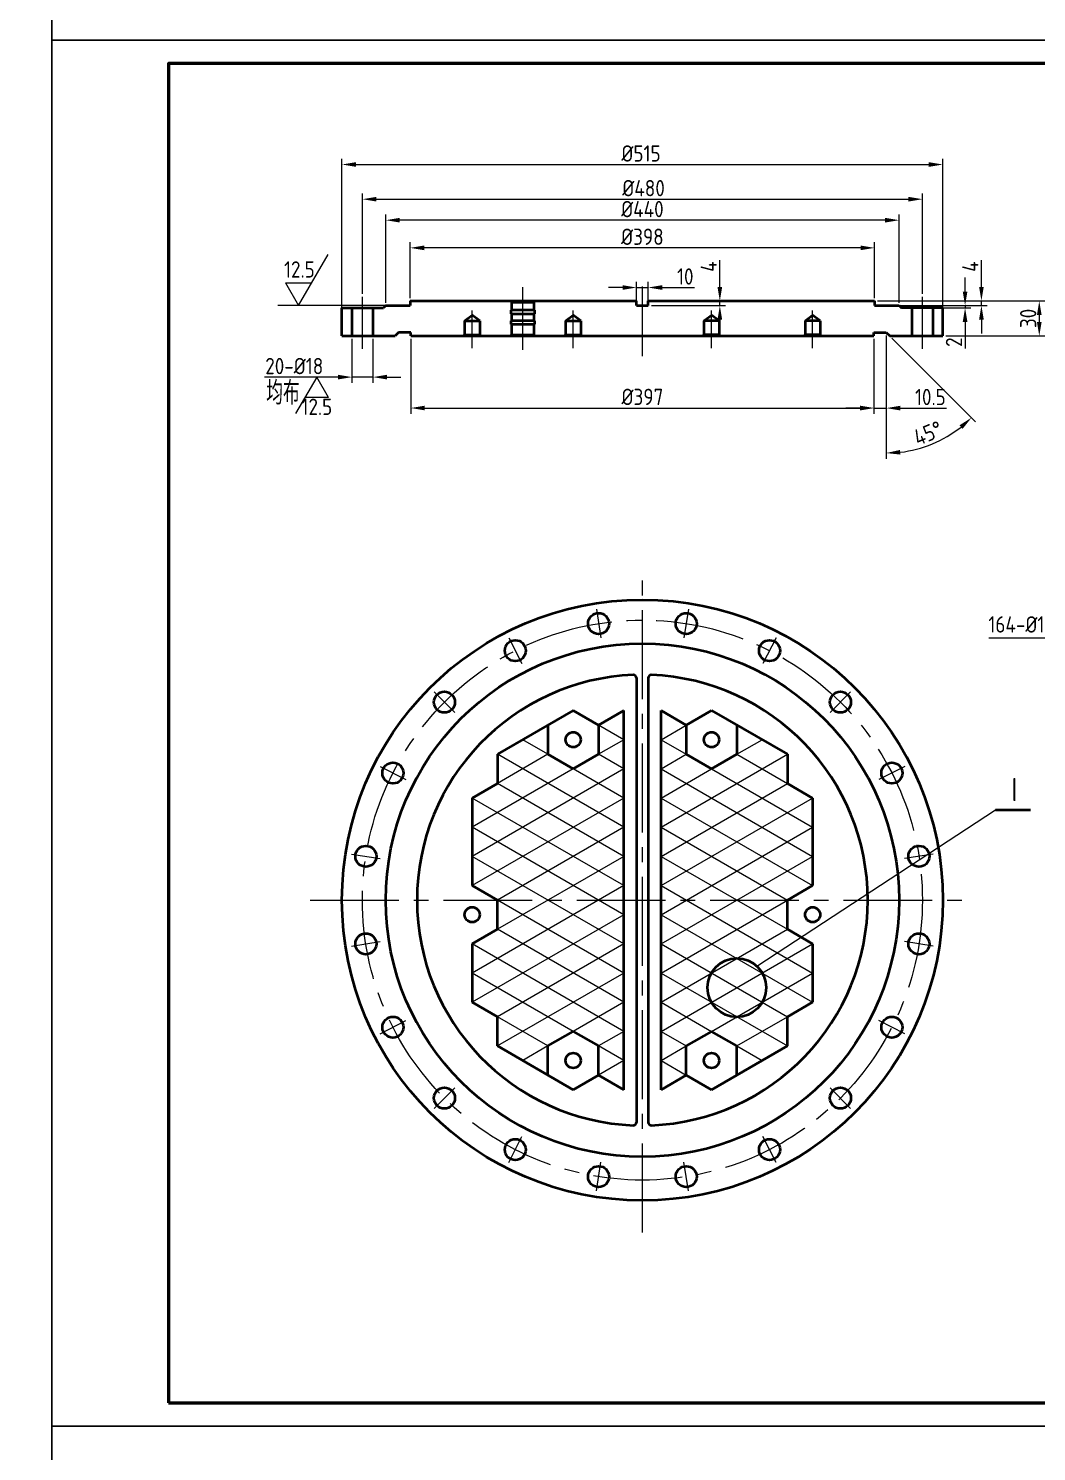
# Model space of a CAD drawing. Header units: millimetres. Extents: x -429811 to -211006, y 118619 to 258323.
# Drawn here: x -214309 to -214093, y 121474.7 to 121779.7 of the extents above; entities that cross this region are included whole.
import ezdxf

# ---------------------------------------------------------------- set-up
doc = ezdxf.new("R2010")
doc.units = ezdxf.units.MM
doc.linetypes.add('CENTER2', pattern=[28.575, 19.05, -3.175, 3.175, -3.175])
for name, color, linetype, lineweight in [('图层1', 7, 'Continuous', 40), ('图层2', 1, 'Continuous', 20), ('图层3', 3, 'Continuous', 20), ('图层4', 2, 'Continuous', 20), ('图层6', 4, 'CENTER2', 20), ('图框_内框线', 5, 'Continuous', 50)]:
    doc.layers.add(name, color=color, linetype=linetype, lineweight=lineweight)
doc.layers.add('图框_外框线', color=7, linetype='Continuous')
doc.styles.add('工程字', font='gbenor.shx', dxfattribs={"bigfont": 'gbcbig.shx'})
doc.styles.add('工程字体', font='gbenor.shx', dxfattribs={"bigfont": 'gbcbig.shx'})
doc.dimstyles.new('ISO-25', dxfattribs={"dimtxt": 3.5, "dimasz": 3, "dimexe": 1.25, "dimexo": 0.625, "dimtad": 1, "dimdec": 1, "dimtxsty": '工程字体', "dimcen": 2.5, "dimclrd": 3, "dimclre": 3, "dimclrt": 2, "dimadec": 0, "dimazin": 0, "dimtfac": 1, "dimtdec": 1, "dimtmove": 0, "dimatfit": 3, "dimfxl": 0, "dimlwd": 13, "dimlwe": 13, "dimarcsym": 0})

# ---------------------------------------------------------------- blocks, each defined once
blk = doc.blocks.new('*D112')
at = {"layer": 'Defpoints', "color": 0}
for p in [(-214113.06, 121750.53), (-214241.81, 121713.8), (-214113.06, 121713.8)]:
    blk.add_point(p, dxfattribs=at)
at = {"layer": '图层1', "color": 3, "lineweight": 13}
for p, q in [((-214241.81, 121714.42), (-214241.81, 121751.78)), ((-214113.06, 121714.42), (-214113.06, 121751.78)), ((-214238.81, 121750.53), (-214116.06, 121750.53))]:
    blk.add_line(p, q, dxfattribs=at)
at = {"layer": '图层1', "color": 3}
for points in [[(-214238.81, 121751.03), (-214238.81, 121750.03), (-214241.81, 121750.53)], [(-214116.06, 121751.03), (-214116.06, 121750.03), (-214113.06, 121750.53)]]:
    blk.add_solid(points, dxfattribs=at)
at = {"layer": '图层1', "color": 2, "insert": (-214177.73, 121752.9), "char_height": 3.5, "attachment_point": 5, "style": '工程字体'}
blk.add_mtext('%%c515', dxfattribs=at)
blk = doc.blocks.new('*D113')
at = {"layer": 'Defpoints', "color": 0}
for p in [(-214117.43, 121743.1), (-214237.43, 121722.19), (-214117.43, 121722.19)]:
    blk.add_point(p, dxfattribs=at)
at = {"layer": '图层1', "color": 3, "lineweight": 13}
for p, q in [((-214237.43, 121722.82), (-214237.43, 121744.35)), ((-214234.43, 121743.1), (-214120.43, 121743.1)), ((-214117.43, 121722.82), (-214117.43, 121744.35))]:
    blk.add_line(p, q, dxfattribs=at)
at = {"layer": '图层1', "color": 3}
for points in [[(-214234.43, 121743.6), (-214234.43, 121742.6), (-214237.43, 121743.1)], [(-214120.43, 121743.6), (-214120.43, 121742.6), (-214117.43, 121743.1)]]:
    blk.add_solid(points, dxfattribs=at)
at = {"layer": '图层1', "color": 2, "insert": (-214177.18, 121745.47), "char_height": 3.5, "attachment_point": 5, "style": '工程字体'}
blk.add_mtext('%%c480', dxfattribs=at)
blk = doc.blocks.new('*D114')
at = {"layer": 'Defpoints', "color": 0}
for p in [(-214232.43, 121738.6), (-214232.43, 121720.3), (-214122.43, 121720.3)]:
    blk.add_point(p, dxfattribs=at)
at = {"layer": '图层1', "color": 3, "lineweight": 13}
for p, q in [((-214232.43, 121720.92), (-214232.43, 121739.85)), ((-214122.43, 121720.92), (-214122.43, 121739.85)), ((-214125.43, 121738.6), (-214229.43, 121738.6))]:
    blk.add_line(p, q, dxfattribs=at)
at = {"layer": '图层1', "color": 3}
for points in [[(-214229.43, 121739.1), (-214229.43, 121738.1), (-214232.43, 121738.6)], [(-214125.43, 121739.1), (-214125.43, 121738.1), (-214122.43, 121738.6)]]:
    blk.add_solid(points, dxfattribs=at)
at = {"layer": '图层1', "color": 2, "insert": (-214177.43, 121740.98), "char_height": 3.5, "attachment_point": 5, "style": '工程字体'}
blk.add_mtext('%%c440', dxfattribs=at)
blk = doc.blocks.new('*D115')
at = {"layer": 'Defpoints', "color": 0}
for p in [(-214227.18, 121732.67), (-214227.18, 121721.3), (-214127.68, 121721.3)]:
    blk.add_point(p, dxfattribs=at)
at = {"layer": '图层1', "color": 3, "lineweight": 13}
for p, q in [((-214227.18, 121721.92), (-214227.18, 121733.92)), ((-214127.68, 121721.92), (-214127.68, 121733.92)), ((-214130.68, 121732.67), (-214224.18, 121732.67))]:
    blk.add_line(p, q, dxfattribs=at)
at = {"layer": '图层1', "color": 3}
for points in [[(-214224.18, 121733.17), (-214224.18, 121732.17), (-214227.18, 121732.67)], [(-214130.68, 121733.17), (-214130.68, 121732.17), (-214127.68, 121732.67)]]:
    blk.add_solid(points, dxfattribs=at)
at = {"layer": '图层1', "color": 2, "insert": (-214177.43, 121735.05), "char_height": 3.5, "attachment_point": 5, "style": '工程字体'}
blk.add_mtext('%%c398', dxfattribs=at)
blk = doc.blocks.new('*D116')
at = {"layer": 'Defpoints', "color": 0}
for p in [(-214127.68, 121721.3), (-214127.68, 121720.3), (-214104.78, 121720.3)]:
    blk.add_point(p, dxfattribs=at)
at = {"layer": '图层1', "color": 3, "lineweight": 13}
for p, q in [((-214104.78, 121724.3), (-214104.78, 121730)), ((-214127.06, 121721.3), (-214103.53, 121721.3)), ((-214104.78, 121720.3), (-214104.78, 121721.3)), ((-214127.06, 121720.3), (-214103.53, 121720.3)), ((-214104.78, 121717.3), (-214104.78, 121714.3))]:
    blk.add_line(p, q, dxfattribs=at)
at = {"layer": '图层1', "color": 3}
for points in [[(-214105.28, 121724.3), (-214104.28, 121724.3), (-214104.78, 121721.3)], [(-214105.28, 121717.3), (-214104.28, 121717.3), (-214104.78, 121720.3)]]:
    blk.add_solid(points, dxfattribs=at)
at = {"layer": '图层1', "color": 2, "insert": (-214107.15, 121728.65), "char_height": 3.5, "attachment_point": 5, "rotation": 90, "style": '工程字体'}
blk.add_mtext('4', dxfattribs=at)
blk = doc.blocks.new('*D117')
at = {"layer": 'Defpoints', "color": 0}
for p in [(-214122.43, 121720.3), (-214121.93, 121719.8), (-214108.28, 121719.8)]:
    blk.add_point(p, dxfattribs=at)
at = {"layer": '图层1', "color": 3, "lineweight": 13}
for p, q in [((-214108.28, 121723.3), (-214108.28, 121726.3)), ((-214121.81, 121720.3), (-214107.03, 121720.3)), ((-214121.31, 121719.8), (-214107.03, 121719.8)), ((-214108.28, 121720.3), (-214108.28, 121719.8)), ((-214108.28, 121716.8), (-214108.28, 121711.13))]:
    blk.add_line(p, q, dxfattribs=at)
at = {"layer": '图层1', "color": 3}
for points in [[(-214108.78, 121723.3), (-214107.78, 121723.3), (-214108.28, 121720.3)], [(-214108.78, 121716.8), (-214107.78, 121716.8), (-214108.28, 121719.8)]]:
    blk.add_solid(points, dxfattribs=at)
at = {"layer": '图层1', "color": 2, "insert": (-214110.66, 121712.46), "char_height": 3.5, "attachment_point": 5, "rotation": 90, "style": '工程字体'}
blk.add_mtext('2', dxfattribs=at)
blk = doc.blocks.new('*D118')
at = {"layer": 'Defpoints', "color": 0}
for p in [(-214127.68, 121721.3), (-214113.06, 121713.8), (-214092.38, 121713.8)]:
    blk.add_point(p, dxfattribs=at)
at = {"layer": '图层1', "color": 3, "lineweight": 13}
for p, q in [((-214127.06, 121721.3), (-214091.13, 121721.3)), ((-214092.38, 121718.3), (-214092.38, 121716.8)), ((-214112.43, 121713.8), (-214091.13, 121713.8))]:
    blk.add_line(p, q, dxfattribs=at)
at = {"layer": '图层1', "color": 3}
for points in [[(-214092.88, 121718.3), (-214091.88, 121718.3), (-214092.38, 121721.3)], [(-214092.88, 121716.8), (-214091.88, 121716.8), (-214092.38, 121713.8)]]:
    blk.add_solid(points, dxfattribs=at)
at = {"layer": '图层1', "color": 2, "insert": (-214094.76, 121717.55), "char_height": 3.5, "attachment_point": 5, "rotation": 90, "style": '工程字体'}
blk.add_mtext('30', dxfattribs=at)
blk = doc.blocks.new('*D119')
at = {"layer": 'Defpoints', "color": 0}
for p in [(-214227.06, 121713.8), (-214127.81, 121713.8), (-214127.81, 121698.35)]:
    blk.add_point(p, dxfattribs=at)
at = {"layer": '图层1', "color": 3, "lineweight": 13}
for p, q in [((-214227.06, 121713.17), (-214227.06, 121697.1)), ((-214127.81, 121713.17), (-214127.81, 121697.1)), ((-214224.06, 121698.35), (-214130.81, 121698.35))]:
    blk.add_line(p, q, dxfattribs=at)
at = {"layer": '图层1', "color": 3}
for points in [[(-214224.06, 121698.85), (-214224.06, 121697.85), (-214227.06, 121698.35)], [(-214130.81, 121698.85), (-214130.81, 121697.85), (-214127.81, 121698.35)]]:
    blk.add_solid(points, dxfattribs=at)
at = {"layer": '图层1', "color": 2, "insert": (-214177.43, 121700.73), "char_height": 3.5, "attachment_point": 5, "style": '工程字体'}
blk.add_mtext('%%c397', dxfattribs=at)
blk = doc.blocks.new('*D120')
at = {"layer": 'Defpoints', "color": 0}
for p in [(-214127.81, 121713.8), (-214125.18, 121714.55), (-214125.18, 121698.33)]:
    blk.add_point(p, dxfattribs=at)
at = {"layer": '图层1', "color": 3, "lineweight": 13}
for p, q in [((-214127.81, 121713.17), (-214127.81, 121697.08)), ((-214125.18, 121713.92), (-214125.18, 121697.08)), ((-214130.81, 121698.33), (-214133.81, 121698.33)), ((-214127.81, 121698.33), (-214125.18, 121698.33)), ((-214122.18, 121698.33), (-214112.27, 121698.33))]:
    blk.add_line(p, q, dxfattribs=at)
at = {"layer": '图层1', "color": 3}
for points in [[(-214130.81, 121698.83), (-214130.81, 121697.83), (-214127.81, 121698.33)], [(-214122.18, 121698.83), (-214122.18, 121697.83), (-214125.18, 121698.33)]]:
    blk.add_solid(points, dxfattribs=at)
at = {"layer": '图层1', "color": 2, "insert": (-214115.72, 121700.71), "char_height": 3.5, "attachment_point": 5, "style": '工程字体'}
blk.add_mtext('10.5', dxfattribs=at)
blk = doc.blocks.new('*D121')
at = {"layer": 'Defpoints', "color": 0}
for p in [(-214125.18, 121714.55), (-214125.18, 121714.55), (-214124.43, 121713.8), (-214125.18, 121699.14), (-214118.49, 121689.58)]:
    blk.add_point(p, dxfattribs=at)
at = {"layer": '图层1', "color": 3, "lineweight": 13}
for p, q in [((-214123.99, 121713.35), (-214106.02, 121695.38)), ((-214125.18, 121698.51), (-214125.18, 121687.45))]:
    blk.add_line(p, q, dxfattribs=at)
blk.add_arc((-214125.18, 121714.55), 25.85, 276.6536, 308.3464, dxfattribs=at)
at = {"layer": '图层1', "color": 3}
for points in [[(-214109.48, 121694.65), (-214108.81, 121693.9), (-214106.9, 121696.27)], [(-214122.16, 121688.37), (-214122.21, 121689.37), (-214125.18, 121688.7)]]:
    blk.add_solid(points, dxfattribs=at)
at = {"layer": '图层1', "color": 2, "insert": (-214116.23, 121692.95), "char_height": 3.5, "attachment_point": 5, "rotation": 22.5, "style": '工程字体'}
blk.add_mtext('45°', dxfattribs=at)
blk = doc.blocks.new('*D122')
at = {"layer": 'Defpoints', "color": 0}
for p in [(-214176.18, 121724.17), (-214178.68, 121720.3), (-214176.18, 121720.3)]:
    blk.add_point(p, dxfattribs=at)
at = {"layer": '图层1', "color": 3, "lineweight": 13}
for p, q in [((-214181.68, 121724.17), (-214184.68, 121724.17)), ((-214178.68, 121720.92), (-214178.68, 121725.42)), ((-214178.68, 121724.17), (-214176.18, 121724.17)), ((-214176.18, 121720.92), (-214176.18, 121725.42)), ((-214173.18, 121724.17), (-214166.3, 121724.17))]:
    blk.add_line(p, q, dxfattribs=at)
at = {"layer": '图层1', "color": 3}
for points in [[(-214181.68, 121724.67), (-214181.68, 121723.67), (-214178.68, 121724.17)], [(-214173.18, 121724.67), (-214173.18, 121723.67), (-214176.18, 121724.17)]]:
    blk.add_solid(points, dxfattribs=at)
at = {"layer": '图层1', "color": 2, "insert": (-214168.24, 121726.54), "char_height": 3.5, "attachment_point": 5, "style": '工程字体'}
blk.add_mtext('10', dxfattribs=at)
blk = doc.blocks.new('*D123')
at = {"layer": 'Defpoints', "color": 0}
for p in [(-214176.11, 121721.3), (-214176.11, 121720.3), (-214160.84, 121720.3)]:
    blk.add_point(p, dxfattribs=at)
at = {"layer": '图层1', "color": 3, "lineweight": 13}
for p, q in [((-214160.84, 121724.3), (-214160.84, 121730)), ((-214175.49, 121721.3), (-214159.59, 121721.3)), ((-214160.84, 121720.3), (-214160.84, 121721.3)), ((-214175.49, 121720.3), (-214159.59, 121720.3)), ((-214160.84, 121717.3), (-214160.84, 121714.3))]:
    blk.add_line(p, q, dxfattribs=at)
at = {"layer": '图层1', "color": 3}
for points in [[(-214161.34, 121724.3), (-214160.34, 121724.3), (-214160.84, 121721.3)], [(-214161.34, 121717.3), (-214160.34, 121717.3), (-214160.84, 121720.3)]]:
    blk.add_solid(points, dxfattribs=at)
at = {"layer": '图层1', "color": 2, "insert": (-214163.21, 121728.65), "char_height": 3.5, "attachment_point": 5, "rotation": 90, "style": '工程字体'}
blk.add_mtext('4', dxfattribs=at)
blk = doc.blocks.new('*D125')
at = {"layer": 'Defpoints', "color": 0}
for p in [(-214067.72, 121660.55), (-214048.47, 121660.55), (-214048.47, 121649.06)]:
    blk.add_point(p, dxfattribs=at)
at = {"layer": '图层1', "color": 3, "lineweight": 13}
for p, q in [((-214067.72, 121659.93), (-214067.72, 121647.81)), ((-214048.47, 121659.93), (-214048.47, 121647.81)), ((-214067.72, 121649.06), (-214103.22, 121649.06)), ((-214051.47, 121649.06), (-214064.72, 121649.06))]:
    blk.add_line(p, q, dxfattribs=at)
at = {"layer": '图层1', "color": 3}
for points in [[(-214064.72, 121649.56), (-214064.72, 121648.56), (-214067.72, 121649.06)], [(-214051.47, 121649.56), (-214051.47, 121648.56), (-214048.47, 121649.06)]]:
    blk.add_solid(points, dxfattribs=at)
at = {"layer": '图层1', "color": 2, "insert": (-214090.63, 121651.97), "char_height": 3.5, "attachment_point": 5, "style": '工程字体'}
blk.add_mtext('\\A1;164-%%c19.25{\\H0.7x;\\S+0.15^ 0;}', dxfattribs=at)
blk = doc.blocks.new('*D134')
at = {"layer": 'Defpoints', "color": 0}
for p in [(-214239.68, 121713.8), (-214235.18, 121713.8), (-214239.68, 121704.97)]:
    blk.add_point(p, dxfattribs=at)
at = {"layer": '图层1', "color": 3, "lineweight": 13}
for p, q in [((-214239.68, 121713.17), (-214239.68, 121703.72)), ((-214235.18, 121713.17), (-214235.18, 121703.72)), ((-214242.68, 121704.97), (-214258.38, 121704.97)), ((-214235.18, 121704.97), (-214239.68, 121704.97)), ((-214232.18, 121704.97), (-214229.18, 121704.97))]:
    blk.add_line(p, q, dxfattribs=at)
at = {"layer": '图层1', "color": 3}
for points in [[(-214242.68, 121705.47), (-214242.68, 121704.47), (-214239.68, 121704.97)], [(-214232.18, 121705.47), (-214232.18, 121704.47), (-214235.18, 121704.97)]]:
    blk.add_solid(points, dxfattribs=at)
at = {"layer": '图层1', "color": 2, "insert": (-214252.03, 121707.34), "char_height": 3.5, "attachment_point": 5, "style": '工程字体'}
blk.add_mtext('20-%%c18', dxfattribs=at)

msp = doc.modelspace()

# ---------------------------------------------------------------- linework, layer by layer
at = {"layer": '图层1'}
for p, q in [((-214227.18, 121721.3), (-214227.18, 121720.3)), ((-214227.18, 121721.3), (-214178.68, 121721.3)), ((-214205.63, 121721.3), (-214205.49, 121721.05)), ((-214205.49, 121721.05), (-214200.67, 121721.05)), ((-214205.49, 121721.05), (-214205.49, 121719.3)), ((-214200.53, 121721.3), (-214200.67, 121721.05)), ((-214200.67, 121721.05), (-214200.67, 121719.3)), ((-214178.68, 121720.3), (-214178.68, 121721.3)), ((-214176.18, 121721.3), (-214127.68, 121721.3)), ((-214176.18, 121720.3), (-214176.18, 121721.3)), ((-214127.68, 121721.3), (-214127.68, 121720.3)), ((-214241.81, 121719.8), (-214232.93, 121719.8)), ((-214241.81, 121713.8), (-214241.81, 121719.8)), ((-214239.68, 121719.8), (-214239.68, 121713.8)), ((-214235.18, 121719.8), (-214235.18, 121713.8)), ((-214232.43, 121720.3), (-214232.93, 121719.8)), ((-214232.43, 121720.3), (-214227.18, 121720.3)), ((-214215.53, 121717.05), (-214213.91, 121718.23)), ((-214212.28, 121717.05), (-214213.91, 121718.23)), ((-214205.61, 121719.3), (-214205.61, 121718.55)), ((-214200.55, 121719.3), (-214205.61, 121719.3)), ((-214205.61, 121718.55), (-214200.55, 121718.55)), ((-214205.49, 121718.55), (-214205.49, 121717.05)), ((-214200.67, 121718.55), (-214200.67, 121717.05)), ((-214200.55, 121719.3), (-214200.55, 121718.55)), ((-214193.88, 121717.05), (-214192.26, 121718.23)), ((-214190.63, 121717.05), (-214192.26, 121718.23)), ((-214178.68, 121720.3), (-214176.18, 121720.3)), ((-214164.23, 121717.05), (-214162.61, 121718.23)), ((-214160.98, 121717.05), (-214162.61, 121718.23)), ((-214142.58, 121717.05), (-214140.95, 121718.23)), ((-214139.33, 121717.05), (-214140.95, 121718.23)), ((-214127.68, 121720.3), (-214122.43, 121720.3)), ((-214122.43, 121720.3), (-214121.93, 121719.8)), ((-214113.06, 121719.8), (-214121.93, 121719.8)), ((-214119.68, 121719.8), (-214119.68, 121713.8)), ((-214115.18, 121719.8), (-214115.18, 121713.8)), ((-214113.06, 121713.8), (-214113.06, 121719.8)), ((-214215.53, 121717.05), (-214215.53, 121714.05)), ((-214215.53, 121717.05), (-214212.28, 121717.05)), ((-214212.28, 121717.05), (-214212.28, 121714.05)), ((-214200.55, 121717.05), (-214205.61, 121717.05)), ((-214205.61, 121717.05), (-214205.61, 121716.3)), ((-214205.61, 121716.3), (-214200.55, 121716.3)), ((-214205.49, 121716.3), (-214205.49, 121714.05)), ((-214200.67, 121716.3), (-214200.67, 121714.05)), ((-214200.55, 121717.05), (-214200.55, 121716.3)), ((-214193.88, 121717.05), (-214190.63, 121717.05)), ((-214193.88, 121717.05), (-214193.88, 121714.05)), ((-214190.63, 121717.05), (-214190.63, 121714.05)), ((-214164.23, 121717.05), (-214164.23, 121714.05)), ((-214160.98, 121717.05), (-214164.23, 121717.05)), ((-214160.98, 121717.05), (-214160.98, 121714.05)), ((-214139.33, 121717.05), (-214142.58, 121717.05)), ((-214142.58, 121717.05), (-214142.58, 121714.05)), ((-214139.33, 121717.05), (-214139.33, 121714.05)), ((-214241.81, 121713.8), (-214230.43, 121713.8)), ((-214229.68, 121714.55), (-214230.43, 121713.8)), ((-214227.06, 121714.55), (-214229.68, 121714.55)), ((-214227.06, 121713.8), (-214227.06, 121714.55)), ((-214227.06, 121713.8), (-214127.81, 121713.8)), ((-214215.68, 121713.8), (-214215.53, 121714.05)), ((-214215.53, 121714.05), (-214212.28, 121714.05)), ((-214212.14, 121713.8), (-214212.28, 121714.05)), ((-214205.63, 121713.8), (-214205.49, 121714.05)), ((-214205.49, 121714.05), (-214200.67, 121714.05)), ((-214200.53, 121713.8), (-214200.67, 121714.05)), ((-214194.03, 121713.8), (-214193.88, 121714.05)), ((-214193.88, 121714.05), (-214190.63, 121714.05)), ((-214190.49, 121713.8), (-214190.63, 121714.05)), ((-214164.37, 121713.8), (-214164.23, 121714.05)), ((-214160.98, 121714.05), (-214164.23, 121714.05)), ((-214160.84, 121713.8), (-214160.98, 121714.05)), ((-214142.72, 121713.8), (-214142.58, 121714.05)), ((-214139.33, 121714.05), (-214142.58, 121714.05)), ((-214139.19, 121713.8), (-214139.33, 121714.05)), ((-214127.81, 121713.8), (-214127.81, 121714.55)), ((-214127.81, 121714.55), (-214125.18, 121714.55)), ((-214125.18, 121714.55), (-214124.43, 121713.8)), ((-214124.43, 121713.8), (-214113.06, 121713.8)), ((-214178.68, 121640.53), (-214178.68, 121545.26)), ((-214176.18, 121640.53), (-214176.18, 121545.26)), ((-214192.26, 121633.52), (-214208.49, 121624.14)), ((-214186.84, 121630.39), (-214192.26, 121633.52)), ((-214181.43, 121633.52), (-214186.84, 121630.39)), ((-214181.43, 121552.27), (-214181.43, 121633.52)), ((-214173.43, 121552.27), (-214173.43, 121633.52)), ((-214173.43, 121633.52), (-214168.02, 121630.39)), ((-214168.02, 121630.39), (-214162.61, 121633.52)), ((-214162.61, 121633.52), (-214146.37, 121624.14)), ((-214197.67, 121630.39), (-214197.67, 121624.14)), ((-214186.84, 121630.39), (-214186.84, 121624.14)), ((-214168.02, 121630.39), (-214168.02, 121624.14)), ((-214157.19, 121630.39), (-214157.19, 121624.14)), ((-214208.49, 121624.14), (-214208.49, 121617.89)), ((-214197.67, 121624.14), (-214192.26, 121621.02)), ((-214192.26, 121621.02), (-214186.84, 121624.14)), ((-214162.61, 121621.02), (-214168.02, 121624.14)), ((-214157.19, 121624.14), (-214162.61, 121621.02)), ((-214146.37, 121624.14), (-214146.37, 121617.89)), ((-214213.91, 121614.77), (-214208.49, 121617.89)), ((-214140.95, 121614.77), (-214146.37, 121617.89)), ((-214213.91, 121614.77), (-214213.91, 121596.02)), ((-214140.95, 121614.77), (-214140.95, 121596.02)), ((-214101.79, 121612.25), (-214094.23, 121612.25)), ((-214208.49, 121592.89), (-214213.91, 121596.02)), ((-214146.37, 121592.89), (-214140.95, 121596.02)), ((-214208.49, 121586.64), (-214208.49, 121592.89)), ((-214146.37, 121586.64), (-214146.37, 121592.89)), ((-214213.91, 121583.52), (-214208.49, 121586.64)), ((-214140.95, 121583.52), (-214146.37, 121586.64)), ((-214213.91, 121583.52), (-214213.91, 121571.02)), ((-214140.95, 121583.52), (-214140.95, 121571.02)), ((-214208.49, 121567.89), (-214213.91, 121571.02)), ((-214146.37, 121567.89), (-214140.95, 121571.02)), ((-214208.49, 121561.64), (-214208.49, 121567.89)), ((-214146.37, 121561.64), (-214146.37, 121567.89)), ((-214197.67, 121561.64), (-214192.26, 121564.77)), ((-214192.26, 121564.77), (-214186.84, 121561.64)), ((-214162.61, 121564.77), (-214168.02, 121561.64)), ((-214157.19, 121561.64), (-214162.61, 121564.77)), ((-214192.26, 121552.27), (-214208.49, 121561.64)), ((-214197.67, 121555.39), (-214197.67, 121561.64)), ((-214186.84, 121555.39), (-214186.84, 121561.64)), ((-214168.02, 121555.39), (-214168.02, 121561.64)), ((-214162.61, 121552.27), (-214146.37, 121561.64)), ((-214157.19, 121555.39), (-214157.19, 121561.64)), ((-214186.84, 121555.39), (-214192.26, 121552.27)), ((-214181.43, 121552.27), (-214186.84, 121555.39)), ((-214173.43, 121552.27), (-214168.02, 121555.39)), ((-214168.02, 121555.39), (-214162.61, 121552.27))]:
    msp.add_line(p, q, dxfattribs=at)
for centre, radius in [((-214177.43, 121592.89), 64.38), ((-214186.82, 121652.15), 2.25), ((-214168.04, 121652.15), 2.25), ((-214177.43, 121592.89), 55), ((-214204.67, 121646.35), 2.25), ((-214150.19, 121646.35), 2.25), ((-214219.86, 121635.32), 2.25), ((-214135, 121635.32), 2.25), ((-214192.26, 121627.27), 1.62), ((-214162.61, 121627.27), 1.62), ((-214230.89, 121620.13), 2.25), ((-214123.97, 121620.13), 2.25), ((-214236.69, 121602.28), 2.25), ((-214118.17, 121602.28), 2.25), ((-214213.91, 121589.77), 1.62), ((-214140.95, 121589.77), 1.62), ((-214236.69, 121583.51), 2.25), ((-214118.17, 121583.51), 2.25), ((-214157.19, 121574.14), 6.3), ((-214230.89, 121565.65), 2.25), ((-214123.97, 121565.65), 2.25), ((-214192.26, 121558.52), 1.62), ((-214162.61, 121558.52), 1.62), ((-214219.86, 121550.47), 2.25), ((-214135, 121550.47), 2.25), ((-214204.67, 121539.43), 2.25), ((-214150.19, 121539.43), 2.25), ((-214186.82, 121533.63), 2.25), ((-214168.04, 121533.63), 2.25)]:
    msp.add_circle(centre, radius, dxfattribs=at)
for centre, radius, start, end in [((-214177.43, 121592.89), 48.3, 92.2541, 267.7459), ((-214179.31, 121640.53), 0.625, 360, 92.2541), ((-214175.56, 121640.53), 0.625, 87.7459, 180), ((-214177.43, 121592.89), 48.3, 272.2541, 87.7459), ((-214179.31, 121545.26), 0.625, 267.7459, 360), ((-214175.56, 121545.26), 0.625, 180, 272.2541)]:
    msp.add_arc(centre, radius, start, end, dxfattribs=at)
at = {"layer": '图层2'}
for p, q in [((-214181.43, 121627.27), (-214186.84, 121630.39)), ((-214173.43, 121627.27), (-214168.02, 121630.39)), ((-214197.67, 121624.14), (-214203.08, 121627.27)), ((-214181.43, 121627.27), (-214186.84, 121624.14)), ((-214173.43, 121627.27), (-214168.02, 121624.14)), ((-214157.19, 121624.14), (-214151.78, 121627.27)), ((-214197.67, 121624.14), (-214208.49, 121617.89)), ((-214181.43, 121608.52), (-214208.49, 121624.14)), ((-214181.43, 121621.02), (-214186.84, 121624.14)), ((-214173.43, 121608.52), (-214146.37, 121624.14)), ((-214173.43, 121621.02), (-214168.02, 121624.14)), ((-214157.19, 121624.14), (-214146.37, 121617.89)), ((-214192.26, 121621.02), (-214213.91, 121608.52)), ((-214181.43, 121621.02), (-214213.91, 121602.27)), ((-214181.43, 121614.77), (-214192.26, 121621.02)), ((-214173.43, 121614.77), (-214162.61, 121621.02)), ((-214173.43, 121621.02), (-214140.95, 121602.27)), ((-214162.61, 121621.02), (-214140.95, 121608.52)), ((-214181.43, 121602.27), (-214208.49, 121617.89)), ((-214173.43, 121602.27), (-214146.37, 121617.89)), ((-214181.43, 121614.77), (-214213.91, 121596.02)), ((-214181.43, 121596.02), (-214213.91, 121614.77)), ((-214173.43, 121596.02), (-214140.95, 121614.77)), ((-214173.43, 121614.77), (-214140.95, 121596.02)), ((-214181.43, 121589.77), (-214213.91, 121608.52)), ((-214181.43, 121608.52), (-214208.49, 121592.89)), ((-214173.43, 121608.52), (-214146.37, 121592.89)), ((-214173.43, 121589.77), (-214140.95, 121608.52)), ((-214181.43, 121583.52), (-214213.91, 121602.27)), ((-214181.43, 121602.27), (-214208.49, 121586.64)), ((-214173.43, 121602.27), (-214146.37, 121586.64)), ((-214173.43, 121583.52), (-214140.95, 121602.27)), ((-214181.43, 121596.02), (-214213.91, 121577.27)), ((-214173.43, 121596.02), (-214140.95, 121577.27)), ((-214181.43, 121577.27), (-214208.49, 121592.89)), ((-214173.43, 121577.27), (-214146.37, 121592.89)), ((-214181.43, 121589.77), (-214213.91, 121571.02)), ((-214173.43, 121589.77), (-214140.95, 121571.02)), ((-214181.43, 121571.02), (-214208.49, 121586.64)), ((-214173.43, 121571.02), (-214146.37, 121586.64)), ((-214181.43, 121564.77), (-214213.91, 121583.52)), ((-214181.43, 121583.52), (-214208.49, 121567.89)), ((-214173.43, 121583.52), (-214146.37, 121567.89)), ((-214173.43, 121564.77), (-214140.95, 121583.52)), ((-214192.26, 121564.77), (-214213.91, 121577.27)), ((-214181.43, 121577.27), (-214208.49, 121561.64)), ((-214173.43, 121577.27), (-214146.37, 121561.64)), ((-214162.61, 121564.77), (-214140.95, 121577.27)), ((-214181.43, 121571.02), (-214192.26, 121564.77)), ((-214173.43, 121571.02), (-214162.61, 121564.77)), ((-214197.67, 121561.64), (-214208.49, 121567.89)), ((-214157.19, 121561.64), (-214146.37, 121567.89)), ((-214181.43, 121564.77), (-214186.84, 121561.64)), ((-214173.43, 121564.77), (-214168.02, 121561.64)), ((-214197.67, 121561.64), (-214203.08, 121558.52)), ((-214181.43, 121558.52), (-214186.84, 121561.64)), ((-214173.43, 121558.52), (-214168.02, 121561.64)), ((-214157.19, 121561.64), (-214151.78, 121558.52)), ((-214181.43, 121558.52), (-214186.84, 121555.39)), ((-214173.43, 121558.52), (-214168.02, 121555.39))]:
    msp.add_line(p, q, dxfattribs=at)
at = {"layer": '图层3'}
for p, q in [((-214251.11, 121720.3), (-214244.8, 121731.23)), ((-214253.92, 121725.16), (-214251.11, 121720.3)), ((-214253.92, 121725.16), (-214248.31, 121725.16)), ((-214232.43, 121720.3), (-214255.52, 121720.3)), ((-214247.22, 121704.97), (-214251.74, 121697.14)), ((-214244.69, 121700.59), (-214247.22, 121704.97)), ((-214244.69, 121700.59), (-214249.75, 121700.59)), ((-214152.91, 121578.77), (-214101.79, 121612.25))]:
    msp.add_line(p, q, dxfattribs=at)
at = {"layer": '图层6'}
for p, q in [((-214203.08, 121710.8), (-214203.08, 121724.23)), ((-214177.43, 121709.46), (-214177.43, 121724.4)), ((-214237.43, 121711.01), (-214237.43, 121722.19)), ((-214117.43, 121711.01), (-214117.43, 121722.19)), ((-214213.91, 121711.16), (-214213.91, 121719.24)), ((-214192.26, 121711.16), (-214192.26, 121719.24)), ((-214162.61, 121711.16), (-214162.61, 121719.24)), ((-214140.95, 121711.16), (-214140.95, 121719.24)), ((-214177.43, 121521.66), (-214177.43, 121664.13)), ((-214187.3, 121655.22), (-214186.33, 121649.09)), ((-214167.56, 121655.22), (-214168.53, 121649.09)), ((-214206.08, 121649.12), (-214203.26, 121643.59)), ((-214148.78, 121649.12), (-214151.6, 121643.59)), ((-214222.05, 121637.51), (-214217.66, 121633.12)), ((-214132.81, 121637.51), (-214137.2, 121633.12)), ((-214233.66, 121621.54), (-214228.13, 121618.72)), ((-214121.21, 121621.54), (-214126.73, 121618.72)), ((-214239.76, 121602.76), (-214233.63, 121601.79)), ((-214115.1, 121602.76), (-214121.23, 121601.79)), ((-214248.66, 121592.89), (-214106.2, 121592.89)), ((-214239.76, 121583.02), (-214233.63, 121583.99)), ((-214115.1, 121583.02), (-214121.23, 121583.99)), ((-214233.66, 121564.24), (-214228.13, 121567.06)), ((-214121.21, 121564.24), (-214126.73, 121567.06)), ((-214222.05, 121548.27), (-214217.66, 121552.66)), ((-214132.81, 121548.27), (-214137.2, 121552.66)), ((-214206.08, 121536.67), (-214203.26, 121542.2)), ((-214148.78, 121536.67), (-214151.6, 121542.2)), ((-214187.3, 121530.57), (-214186.33, 121536.7)), ((-214167.56, 121530.57), (-214168.53, 121536.7))]:
    msp.add_line(p, q, dxfattribs=at)
msp.add_circle((-214177.43, 121592.89), 60, dxfattribs=at)
at = {"layer": '图框_内框线'}
msp.add_lwpolyline([(-214278.99, 121485.19), (-213888.99, 121485.19), (-213888.99, 121772.19), (-214278.99, 121772.19)], close=True, dxfattribs=at)
at = {"layer": '图框_外框线'}
for points in [[(-214897.99, 122074.19), (-214897.99, 121233.19), (-214303.99, 121233.19), (-214303.99, 122074.19)], [(-214303.99, 121777.19), (-213883.99, 121777.19), (-213883.99, 122074.19), (-214303.99, 122074.19)], [(-214303.99, 121480.19), (-213883.99, 121480.19), (-213883.99, 121777.19), (-214303.99, 121777.19)]]:
    msp.add_lwpolyline(points, close=True, dxfattribs=at)

# ---------------------------------------------------------------- texts
at = {"layer": '图层3', "style": '工程字'}
for p in [(-214254.22, 121726.29), (-214250.48, 121696.86)]:
    msp.add_text('12.5', height=3.5, dxfattribs=at).set_placement(p)
at = {"layer": '图层4', "style": '工程字体'}
for s, p in [('均布', (-214258.06, 121699.1)), ('I', (-214098.4, 121614.09))]:
    msp.add_text(s, height=5, dxfattribs=at).set_placement(p)

# ---------------------------------------------------------------- dimensions: what is measured, and where the dimension line sits
at = {"layer": '图层1'}
for base, p1, p2, text, picture, middle in [((-214113.06, 121750.53), (-214241.81, 121713.8), (-214113.06, 121713.8), '%%c515', '*D112', (-214177.73, 121750.53)), ((-214117.43, 121743.1), (-214237.43, 121722.19), (-214117.43, 121722.19), '%%c480', '*D113', (-214177.18, 121743.1)), ((-214232.43, 121738.6), (-214122.43, 121720.3), (-214232.43, 121720.3), '%%c440', '*D114', (-214177.43, 121738.6)), ((-214227.18, 121732.67), (-214127.68, 121721.3), (-214227.18, 121721.3), '%%c398', '*D115', (-214177.43, 121732.67)), ((-214048.47, 121649.06), (-214067.72, 121660.55), (-214048.47, 121660.55), '\\A1;164-%%c19.25{\\H0.7x;\\S+0.15^ 0;}', '*D125', (-214090.63, 121649.06))]:
    dim = msp.add_linear_dim(base=base, p1=p1, p2=p2, text=text, dimstyle='ISO-25', dxfattribs=at)
    dim.commit()
    dim.dimension.update_dxf_attribs({"geometry": picture, "text_midpoint": middle, "dimtype": 160})
for base, p1, p2, picture, middle in [((-214160.84, 121720.3), (-214176.11, 121721.3), (-214176.11, 121720.3), '*D123', (-214160.84, 121728.65)), ((-214104.78, 121720.3), (-214127.68, 121721.3), (-214127.68, 121720.3), '*D116', (-214104.78, 121728.65))]:
    dim = msp.add_linear_dim(base=base, p1=p1, p2=p2, angle=90, text='4', dimstyle='ISO-25', dxfattribs=at)
    dim.commit()
    dim.dimension.update_dxf_attribs({"geometry": picture, "text_midpoint": middle, "dimtype": 160})
for base, p1, p2, text, picture, middle in [((-214176.18, 121724.17), (-214178.68, 121720.3), (-214176.18, 121720.3), '10', '*D122', (-214168.24, 121726.54)), ((-214239.68, 121704.97), (-214235.18, 121713.8), (-214239.68, 121713.8), '20-%%c18', '*D134', (-214252.03, 121707.34)), ((-214127.81, 121698.35), (-214227.06, 121713.8), (-214127.81, 121713.8), '%%c397', '*D119', (-214177.43, 121700.73)), ((-214125.18, 121698.33), (-214127.81, 121713.8), (-214125.18, 121714.55), '10.5', '*D120', (-214115.72, 121700.71))]:
    dim = msp.add_linear_dim(base=base, p1=p1, p2=p2, text=text, dimstyle='ISO-25', dxfattribs=at)
    dim.commit()
    dim.dimension.update_dxf_attribs({"geometry": picture, "text_midpoint": middle})
for base, p1, p2, text, picture, middle in [((-214108.28, 121719.8), (-214122.43, 121720.3), (-214121.93, 121719.8), '2', '*D117', (-214110.66, 121712.46)), ((-214092.38, 121713.8), (-214127.68, 121721.3), (-214113.06, 121713.8), '30', '*D118', (-214094.76, 121717.55))]:
    dim = msp.add_linear_dim(base=base, p1=p1, p2=p2, angle=90, text=text, dimstyle='ISO-25', dxfattribs=at)
    dim.commit()
    dim.dimension.update_dxf_attribs({"geometry": picture, "text_midpoint": middle})
dim = msp.add_angular_dim_2l(base=(-214118.49, 121689.58), line1=((-214125.18, 121714.55), (-214125.18, 121699.14)), line2=((-214125.18, 121714.55), (-214124.43, 121713.8)), dimstyle='ISO-25', dxfattribs=at)
dim.commit()
dim.dimension.update_dxf_attribs({"geometry": '*D121', "text_midpoint": (-214116.23, 121692.95)})

doc.saveas('drawing.dxf')
